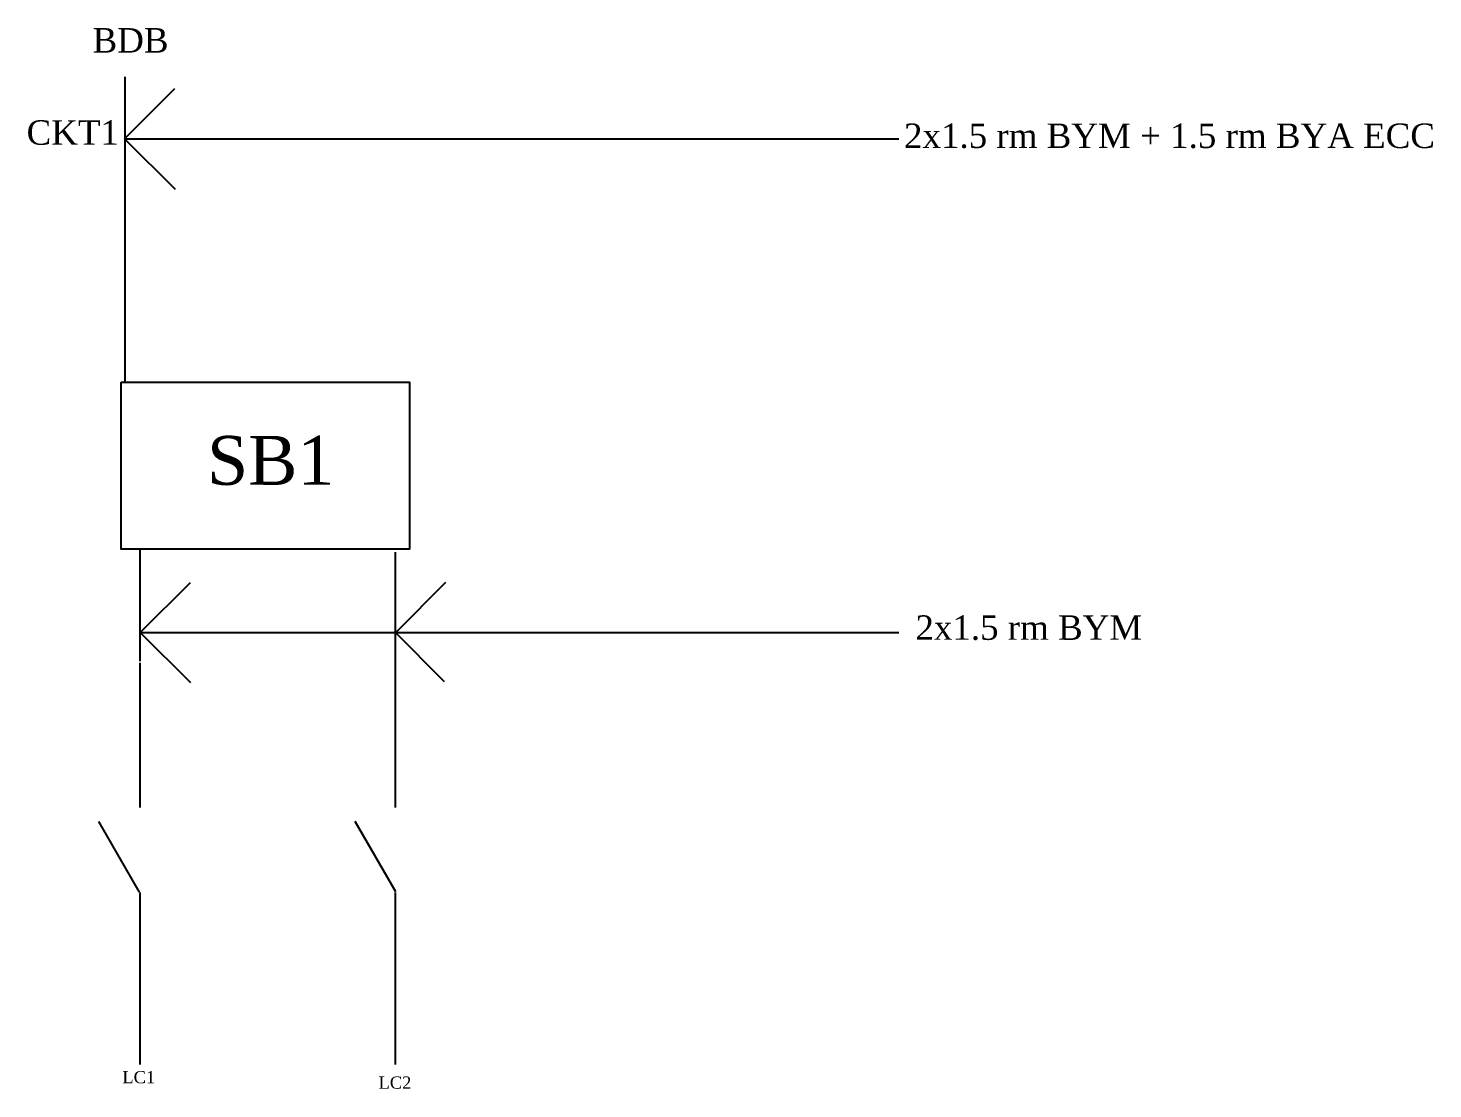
# Model space of a CAD drawing. Header units: inches. Extents: x -2152 to 9073, y -5017 to 214.
# Drawn here: x -2152 to -1462, y -1987 to -1467 of the extents above; entities that cross this region are included whole.
import ezdxf

# ---------------------------------------------------------------- set-up
doc = ezdxf.new("R2010")
doc.units = ezdxf.units.IN
doc.header["$LTSCALE"] = 15
doc.header["$MEASUREMENT"] = 0
doc.styles.get("Standard").update_dxf_attribs({"font": 'times.ttf'})

msp = doc.modelspace()

# ---------------------------------------------------------------- linework, layer by layer
for p, q in [((-2104.15223, -1490.77089), (-2104.15223, -1640.47501)), ((-2079.80317, -1496.63245), (-2104.44168, -1521.27095)), ((-2104.13247, -1521.3176), (-2079.5101, -1545.93996)), ((-2104.01734, -1521.248), (-1724.47056, -1521.248)), ((-2096.80681, -1722.49251), (-2096.80681, -1777.44816)), ((-1971.44724, -1723.84663), (-1971.44724, -1749.10247)), ((-2072.1414, -1738.91327), (-2096.77991, -1763.55178)), ((-1971.44724, -1743.23966), (-1971.44724, -1849.17094)), ((-1946.78783, -1738.81504), (-1971.42633, -1763.45355)), ((-2096.7937, -1763.32809), (-1956.36269, -1763.32809)), ((-2096.57643, -1763.31876), (-2071.95406, -1787.94113)), ((-1972.0904, -1762.73743), (-1947.46803, -1787.3598)), ((-1956.36779, -1763.32809), (-1724.49439, -1763.32809)), ((-2096.80681, -1778.19482), (-2096.80681, -1849.17094)), ((-2096.88518, -1890.71774), (-2116.88347, -1856.0797)), ((-1971.12396, -1890.61243), (-1991.12224, -1855.97439)), ((-2096.80681, -1890.84777), (-2096.80681, -1975.29862)), ((-1971.44724, -1890.84777), (-1971.44724, -1975.29862))]:
    msp.add_line(p, q)
msp.add_lwpolyline([(-2105.93561, -1640.47501), (-1964.49367, -1640.47501), (-1964.49367, -1722.49251), (-2105.93561, -1722.49251)], close=True)

# ---------------------------------------------------------------- texts
at = {"attachment_point": 1}
for s, insert, char_height, width in [('BDB', (-2119.99405, -1466.84846), 12, 47.1540693), ('CKT1', (-2152.34425, -1512.05528), 12, 48.582976), ('2x1.5 rm BYM + 1.5 rm BYA ECC', (-1721.89761, -1513.66144), 12, 276.1744954), ('\\PSB1', (-2063.81012, -1626.86417), 24, 275.4407156), ('2x1.5 rm BYM ', (-1716.30715, -1754.92744), 12, 276.1744954), ('LC1', (-2105.36052, -1978.45886), 6, 21.3371613), ('LC2', (-1979.68622, -1981.13197), 6, 21.3371613)]:
    msp.add_mtext(s, dxfattribs=dict(at, insert=insert, char_height=char_height, width=width))

doc.saveas('drawing.dxf')
